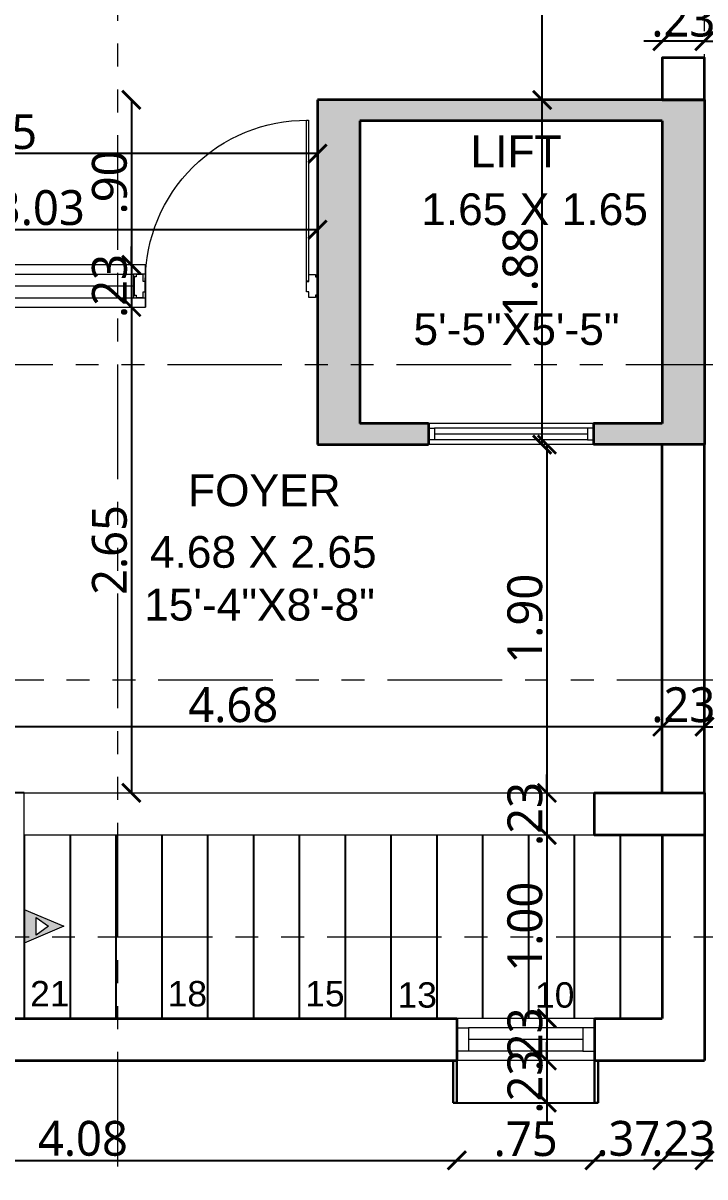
# Model space of a CAD drawing. Extents: x 2450 to 2649, y -7 to 131.
# Drawn here: x 2466.41 to 2470.13, y 1.09 to 7.38 of the extents above; entities that cross this region are included whole.
import ezdxf

# ---------------------------------------------------------------- set-up
doc = ezdxf.new("R2010")
doc.units = 0
doc.header["$MEASUREMENT"] = 0
doc.header["$PDMODE"] = 34
doc.linetypes.add('HIDDEN', pattern=[0.375, 0.25, -0.125])
doc.linetypes.add('PHANTOM2', pattern=[1.25, 0.625, -0.125, 0.125, -0.125, 0.125, -0.125])
for name, color, linetype, lineweight in [('COLUMN', 5, 'Continuous', 35), ('DIM.', 7, 'Continuous', 13), ('DOOR-WINDOW', 35, 'Continuous', 13), ('masonary', 1, 'Continuous', 30), ('SECTION LINE', 3, 'PHANTOM2', 5), ('stair', 154, 'Continuous', 25), ('TEXT(ROOM)', 240, 'Continuous', 15), ('TEXT-1', 7, 'Continuous', 9), ('WALL', 30, 'Continuous', 35), ('WINDOW-LINE', 25, 'Continuous', 9)]:
    doc.layers.add(name, color=color, linetype=linetype, lineweight=lineweight)
for name, color, linetype, lineweight, true_color in [('COLUMN FILLING', 7, 'Continuous', 9, 0xc0bba0), ('R.C.C PROJATION', 7, 'HIDDEN', 13, 0xa32900), ('WORKING DIM', 7, 'Continuous', 15, 0x292929)]:
    doc.layers.add(name, color=color, linetype=linetype, lineweight=lineweight, true_color=true_color)
doc.styles.add('ARIAL', font='arial.ttf')
doc.styles.get("Standard").update_dxf_attribs({"font": 'malgunsl.ttf'})
doc.dimstyles.new('R07', dxfattribs={"dimtxt": 0.19, "dimasz": 0.1, "dimexe": 0.18, "dimexo": 0.0625, "dimgap": 0.02, "dimtad": 1, "dimzin": 4, "dimdsep": 46, "dimtxsty": 'Standard', "dimblk": 'ARCHTICK', "dimcen": 0, "dimse1": 1, "dimse2": 1, "dimclrd": 256, "dimclre": 48, "dimclrt": 256, "dimadec": 0, "dimazin": 0, "dimtm": 1e-09, "dimtfac": 1, "dimtix": 1, "dimtmove": 1, "dimatfit": 3, "dimfxl": 0.18, "dimtolj": 1, "dimtzin": 0, "dimlwe": 15, "dimarcsym": 0})

# ---------------------------------------------------------------- blocks, each defined once
blk = doc.blocks.new('*U1894')
at = {"layer": 'WINDOW-LINE'}
for p, q in [((175536.9, -38798.44), (175536.9, -38728.01)), ((175545.9, -38798.44), (175545.9, -38728.01))]:
    blk.add_line(p, q, dxfattribs=at)
at = {"layer": 'WINDOW-LINE', "color": 35, "true_color": 0x9d754d}
for p, q in [((175538.9, -38795.94), (175538.9, -38730.51)), ((175543.9, -38795.94), (175543.9, -38730.51))]:
    blk.add_line(p, q, dxfattribs=at)
at = {"layer": 'WINDOW-LINE', "color": 4, "true_color": 0x24ffff}
blk.add_line((175541.4, -38795.94), (175541.4, -38730.51), dxfattribs=at)
at = {"layer": 'WINDOW-LINE'}
for points in [[(175536.9, -38728.01), (175545.9, -38728.01), (175545.9, -38728.01), (175536.9, -38728.01)], [(175536.9, -38798.44), (175545.9, -38798.44), (175545.9, -38798.44), (175536.9, -38798.44)]]:
    blk.add_lwpolyline(points, close=True, dxfattribs=at)
at = {"layer": 'WINDOW-LINE', "color": 35, "true_color": 0x9d754d}
for points in [[(175538.9, -38728.01), (175543.9, -38728.01), (175543.9, -38730.51), (175538.9, -38730.51)], [(175538.9, -38798.44), (175543.9, -38798.44), (175543.9, -38795.94), (175538.9, -38795.94)]]:
    blk.add_lwpolyline(points, close=True, dxfattribs=at)
blk = doc.blocks.new('*U1960')
at = {"layer": 'WINDOW-LINE'}
for p, q in [((175536.9, -38760.1), (175536.9, -38730.75)), ((175545.9, -38760.1), (175545.9, -38730.75))]:
    blk.add_line(p, q, dxfattribs=at)
at = {"layer": 'WINDOW-LINE', "color": 35, "true_color": 0x9d754d}
for p, q in [((175538.9, -38757.6), (175538.9, -38733.25)), ((175543.9, -38757.6), (175543.9, -38733.25))]:
    blk.add_line(p, q, dxfattribs=at)
at = {"layer": 'WINDOW-LINE', "color": 4, "true_color": 0x24ffff}
blk.add_line((175541.4, -38757.6), (175541.4, -38733.25), dxfattribs=at)
at = {"layer": 'WINDOW-LINE'}
for points in [[(175536.9, -38730.75), (175545.9, -38730.75), (175545.9, -38730.75), (175536.9, -38730.75)], [(175536.9, -38760.1), (175545.9, -38760.1), (175545.9, -38760.1), (175536.9, -38760.1)]]:
    blk.add_lwpolyline(points, close=True, dxfattribs=at)
at = {"layer": 'WINDOW-LINE', "color": 35, "true_color": 0x9d754d}
for points in [[(175538.9, -38730.75), (175543.9, -38730.75), (175543.9, -38733.25), (175538.9, -38733.25)], [(175538.9, -38760.1), (175543.9, -38760.1), (175543.9, -38757.6), (175538.9, -38757.6)]]:
    blk.add_lwpolyline(points, close=True, dxfattribs=at)
blk = doc.blocks.new('EEDFGHBT')
at = {"layer": 'TEXT(ROOM)', "true_color": 0xc7c8ca}
h = blk.add_hatch(color=9, dxfattribs=at)
h.dxf.hatch_style = 1
h.paths.add_polyline_path([(891.3597, 423.2148), (891.3119, 423.1489), (891.4075, 423.1489)], flags=16)
h.paths.add_polyline_path([(891.3597, 423.2988), (891.2682, 423.0833), (891.4512, 423.0833)])
at = {"layer": 'TEXT(ROOM)', "flags": 128}
for points in [[(891.3597, 423.2988), (891.2682, 423.0833), (891.4512, 423.0833)], [(891.3597, 423.2148), (891.3119, 423.1489), (891.4075, 423.1489)]]:
    blk.add_lwpolyline(points, close=True, dxfattribs=at)
blk = doc.blocks.new('*U84')
at = {"layer": 'DOOR-WINDOW'}
for points in [[(0.0492, 0.904), (0.0492, 0.0263), (0.0605, 0.0263), (0.0605, 0.904), (0.0492, 0.904)], [(0, 0.05), (0, -0.05), (0.0105, -0.05), (0.0105, -0.0625), (0.048, -0.0625), (0.048, -0.0313), (0.0605, -0.0313), (0.0605, 0.025), (0.048, 0.025), (0.048, 0.0625), (0.0105, 0.0625), (0.0105, 0.05)], [(1, 0.05), (1, -0.05), (0.9895, -0.05), (0.9895, -0.0625), (0.952, -0.0625), (0.952, -0.0313), (0.9395, -0.0313), (0.9395, 0.025), (0.952, 0.025), (0.952, 0.0625), (0.9895, 0.0625), (0.9895, 0.05)]]:
    blk.add_lwpolyline(points, close=True, dxfattribs=at)
blk.add_arc((0.0605, 0.025), 0.879, 360, 90.36666, dxfattribs=at)
blk = doc.blocks.new('*U1793')
at = {"layer": 'WINDOW-LINE'}
for p, q in [((92619.32, -11327.5), (92619.32, -11256.28)), ((92628.32, -11336.5), (92628.32, -11256.28)), ((92619.32, -11327.5), (92546.51, -11327.5)), ((92546.51, -11336.5), (92628.32, -11336.5))]:
    blk.add_line(p, q, dxfattribs=at)
at = {"layer": 'WINDOW-LINE', "color": 35, "true_color": 0x9d754d}
for p, q in [((92621.32, -11329.5), (92621.32, -11258.78)), ((92626.32, -11334.5), (92626.32, -11258.78)), ((92621.32, -11329.5), (92549.01, -11329.5)), ((92626.32, -11334.5), (92549.01, -11334.5))]:
    blk.add_line(p, q, dxfattribs=at)
at = {"layer": 'WINDOW-LINE', "color": 4, "true_color": 0x24ffff}
for p, q in [((92623.82, -11329.5), (92623.82, -11258.78)), ((92621.32, -11332), (92549.01, -11332))]:
    blk.add_line(p, q, dxfattribs=at)
at = {"layer": 'WINDOW-LINE'}
for points in [[(92628.32, -11256.28), (92619.32, -11256.28), (92619.32, -11256.28), (92628.32, -11256.28)], [(92546.51, -11327.5), (92546.51, -11336.5), (92546.51, -11336.5), (92546.51, -11327.5)], [(92619.32, -11327.5), (92619.32, -11327.5)]]:
    blk.add_lwpolyline(points, close=True, dxfattribs=at)
at = {"layer": 'WINDOW-LINE', "color": 35, "true_color": 0x9d754d}
for points in [[(92626.32, -11256.28), (92621.32, -11256.28), (92621.32, -11258.78), (92626.32, -11258.78)], [(92546.51, -11329.5), (92546.51, -11334.5), (92549.01, -11334.5), (92549.01, -11329.5)], [(92621.32, -11329.5), (92626.32, -11329.5), (92626.32, -11334.5), (92621.32, -11334.5)]]:
    blk.add_lwpolyline(points, close=True, dxfattribs=at)
blk = doc.blocks.new('_ArchTick')
at = {"color": 0, "linetype": 'ByBlock', "const_width": 0.15}
blk.add_lwpolyline([(-0.5, -0.5), (0.5, 0.5)], dxfattribs=at)
blk = doc.blocks.new('*D2986')
at = {"layer": 'DEFPOINTS', "color": 0, "transparency": 16777216}
for p in [(2468.0201, 5.0853), (2468.0201, 3.1853), (2469.2706, 3.1853)]:
    blk.add_point(p, dxfattribs=at)
at = {"layer": 'WORKING DIM', "lineweight": -2, "transparency": 16777216}
blk.add_line((2469.2706, 5.0853), (2469.2706, 3.1853), dxfattribs=at)
at = {"layer": 'WORKING DIM', "lineweight": -2, "transparency": 16777216, "xscale": 0.1, "yscale": 0.1, "zscale": 0.1}
for p, rotation in [((2469.2706, 5.0853), 90), ((2469.2706, 3.1853), 270)]:
    blk.add_blockref('_ArchTick', p, dxfattribs=dict(at, rotation=rotation))
at = {"layer": 'WORKING DIM', "transparency": 16777216, "insert": (2469.1518, 4.1353), "char_height": 0.19, "attachment_point": 5, "rotation": 90}
blk.add_mtext('\\A1;1.90', dxfattribs=at)
blk = doc.blocks.new('*D2987')
at = {"layer": 'DEFPOINTS', "color": 0, "transparency": 16777216}
for p in [(2468.0201, 3.1853), (2469.2706, 2.9553), (2469.5301, 2.9553)]:
    blk.add_point(p, dxfattribs=at)
at = {"layer": 'WORKING DIM', "lineweight": -2, "transparency": 16777216}
for p, q in [((2469.2706, 3.1853), (2469.2706, 3.2853)), ((2469.2706, 3.1853), (2469.2706, 2.9553)), ((2469.2706, 2.9553), (2469.2706, 2.8553))]:
    blk.add_line(p, q, dxfattribs=at)
at = {"layer": 'WORKING DIM', "lineweight": -2, "transparency": 16777216, "xscale": 0.1, "yscale": 0.1, "zscale": 0.1}
for p, rotation in [((2469.2706, 3.1853), 270), ((2469.2706, 2.9553), 90)]:
    blk.add_blockref('_ArchTick', p, dxfattribs=dict(at, rotation=rotation))
at = {"layer": 'WORKING DIM', "transparency": 16777216, "insert": (2469.1523, 3.0703), "char_height": 0.19, "attachment_point": 5, "rotation": 90}
blk.add_mtext('\\A1;.23', dxfattribs=at)
blk = doc.blocks.new('*D2988')
at = {"layer": 'DEFPOINTS', "color": 0, "transparency": 16777216}
for p in [(2469.5301, 2.9553), (2469.2706, 1.9553), (2469.5301, 1.9553)]:
    blk.add_point(p, dxfattribs=at)
at = {"layer": 'WORKING DIM', "lineweight": -2, "transparency": 16777216}
blk.add_line((2469.2706, 2.9553), (2469.2706, 1.9553), dxfattribs=at)
at = {"layer": 'WORKING DIM', "lineweight": -2, "transparency": 16777216, "xscale": 0.1, "yscale": 0.1, "zscale": 0.1}
for p, rotation in [((2469.2706, 2.9553), 90), ((2469.2706, 1.9553), 270)]:
    blk.add_blockref('_ArchTick', p, dxfattribs=dict(at, rotation=rotation))
at = {"layer": 'WORKING DIM', "transparency": 16777216, "insert": (2469.1518, 2.4553), "char_height": 0.19, "attachment_point": 5, "rotation": 90}
blk.add_mtext('\\A1;1.00', dxfattribs=at)
blk = doc.blocks.new('*D2989')
at = {"layer": 'DEFPOINTS', "color": 0, "transparency": 16777216}
for p in [(2469.5301, 1.9553), (2469.2706, 1.7253), (2469.5301, 1.7253)]:
    blk.add_point(p, dxfattribs=at)
at = {"layer": 'WORKING DIM', "lineweight": -2, "transparency": 16777216}
for p, q in [((2469.2706, 1.9553), (2469.2706, 2.0553)), ((2469.2706, 1.9553), (2469.2706, 1.7253)), ((2469.2706, 1.7253), (2469.2706, 1.6253))]:
    blk.add_line(p, q, dxfattribs=at)
at = {"layer": 'WORKING DIM', "lineweight": -2, "transparency": 16777216, "xscale": 0.1, "yscale": 0.1, "zscale": 0.1}
for p, rotation in [((2469.2706, 1.9553), 270), ((2469.2706, 1.7253), 90)]:
    blk.add_blockref('_ArchTick', p, dxfattribs=dict(at, rotation=rotation))
at = {"layer": 'WORKING DIM', "transparency": 16777216, "insert": (2469.1523, 1.8403), "char_height": 0.19, "attachment_point": 5, "rotation": 90}
blk.add_mtext('\\A1;.23', dxfattribs=at)
blk = doc.blocks.new('*D2990')
at = {"layer": 'DEFPOINTS', "color": 0, "transparency": 16777216}
for p in [(2469.5301, 1.7253), (2469.2706, 1.4953), (2469.5301, 1.4953)]:
    blk.add_point(p, dxfattribs=at)
at = {"layer": 'WORKING DIM', "lineweight": -2, "transparency": 16777216}
for p, q in [((2469.2706, 1.7253), (2469.2706, 1.8253)), ((2469.2706, 1.7253), (2469.2706, 1.4953)), ((2469.2706, 1.4953), (2469.2706, 1.3953))]:
    blk.add_line(p, q, dxfattribs=at)
at = {"layer": 'WORKING DIM', "lineweight": -2, "transparency": 16777216, "xscale": 0.1, "yscale": 0.1, "zscale": 0.1}
for p, rotation in [((2469.2706, 1.7253), 270), ((2469.2706, 1.4953), 90)]:
    blk.add_blockref('_ArchTick', p, dxfattribs=dict(at, rotation=rotation))
at = {"layer": 'WORKING DIM', "transparency": 16777216, "insert": (2469.1523, 1.6103), "char_height": 0.19, "attachment_point": 5, "rotation": 90}
blk.add_mtext('\\A1;.23', dxfattribs=at)
blk = doc.blocks.new('*D2992')
at = {"layer": 'DEFPOINTS', "color": 0, "transparency": 16777216}
for p in [(2464.7001, 1.8062), (2468.7801, 1.6962), (2468.7801, 1.181)]:
    blk.add_point(p, dxfattribs=at)
at = {"layer": 'WORKING DIM', "lineweight": -2, "transparency": 16777216}
blk.add_line((2464.7001, 1.181), (2468.7801, 1.181), dxfattribs=at)
at = {"layer": 'WORKING DIM', "lineweight": -2, "transparency": 16777216, "xscale": 0.1, "yscale": 0.1, "zscale": 0.1, "rotation": 180}
blk.add_blockref('_ArchTick', (2464.7001, 1.181), dxfattribs=at)
at = {"layer": 'WORKING DIM', "lineweight": -2, "transparency": 16777216, "xscale": 0.1, "yscale": 0.1, "zscale": 0.1}
blk.add_blockref('_ArchTick', (2468.7801, 1.181), dxfattribs=at)
at = {"layer": 'WORKING DIM', "transparency": 16777216, "insert": (2466.7401, 1.2993), "char_height": 0.19, "attachment_point": 5}
blk.add_mtext('\\A1;4.08', dxfattribs=at)
blk = doc.blocks.new('*D2993')
at = {"layer": 'DEFPOINTS', "color": 0, "transparency": 16777216}
for p in [(2468.7801, 1.6962), (2469.5301, 1.6912), (2469.5301, 1.181)]:
    blk.add_point(p, dxfattribs=at)
at = {"layer": 'WORKING DIM', "lineweight": -2, "transparency": 16777216}
blk.add_line((2468.7801, 1.181), (2469.5301, 1.181), dxfattribs=at)
at = {"layer": 'WORKING DIM', "lineweight": -2, "transparency": 16777216, "xscale": 0.1, "yscale": 0.1, "zscale": 0.1, "rotation": 180}
blk.add_blockref('_ArchTick', (2468.7801, 1.181), dxfattribs=at)
at = {"layer": 'WORKING DIM', "lineweight": -2, "transparency": 16777216, "xscale": 0.1, "yscale": 0.1, "zscale": 0.1}
blk.add_blockref('_ArchTick', (2469.5301, 1.181), dxfattribs=at)
at = {"layer": 'WORKING DIM', "transparency": 16777216, "insert": (2469.1551, 1.2977), "char_height": 0.19, "attachment_point": 5}
blk.add_mtext('\\A1;.75', dxfattribs=at)
blk = doc.blocks.new('*D2994')
at = {"layer": 'DEFPOINTS', "color": 0, "transparency": 16777216}
for p in [(2469.9001, 1.8062), (2469.5301, 1.6912), (2469.9001, 1.181)]:
    blk.add_point(p, dxfattribs=at)
at = {"layer": 'WORKING DIM', "lineweight": -2, "transparency": 16777216}
blk.add_line((2469.5301, 1.181), (2469.9001, 1.181), dxfattribs=at)
at = {"layer": 'WORKING DIM', "lineweight": -2, "transparency": 16777216, "xscale": 0.1, "yscale": 0.1, "zscale": 0.1, "rotation": 180}
blk.add_blockref('_ArchTick', (2469.5301, 1.181), dxfattribs=at)
at = {"layer": 'WORKING DIM', "lineweight": -2, "transparency": 16777216, "xscale": 0.1, "yscale": 0.1, "zscale": 0.1}
blk.add_blockref('_ArchTick', (2469.9001, 1.181), dxfattribs=at)
at = {"layer": 'WORKING DIM', "transparency": 16777216, "insert": (2469.7151, 1.2993), "char_height": 0.19, "attachment_point": 5}
blk.add_mtext('\\A1;.37', dxfattribs=at)
blk = doc.blocks.new('*D2995')
at = {"layer": 'DEFPOINTS', "color": 0, "transparency": 16777216}
for p in [(2469.9001, 1.8062), (2470.1301, 1.8062), (2470.1301, 1.181)]:
    blk.add_point(p, dxfattribs=at)
at = {"layer": 'WORKING DIM', "lineweight": -2, "transparency": 16777216}
for p, q in [((2469.9001, 1.181), (2469.8001, 1.181)), ((2469.9001, 1.181), (2470.1301, 1.181)), ((2470.1301, 1.181), (2470.2301, 1.181))]:
    blk.add_line(p, q, dxfattribs=at)
at = {"layer": 'WORKING DIM', "lineweight": -2, "transparency": 16777216, "xscale": 0.1, "yscale": 0.1, "zscale": 0.1}
blk.add_blockref('_ArchTick', (2469.9001, 1.181), dxfattribs=at)
at = {"layer": 'WORKING DIM', "lineweight": -2, "transparency": 16777216, "xscale": 0.1, "yscale": 0.1, "zscale": 0.1, "rotation": 180}
blk.add_blockref('_ArchTick', (2470.1301, 1.181), dxfattribs=at)
at = {"layer": 'WORKING DIM', "transparency": 16777216, "insert": (2470.0151, 1.2993), "char_height": 0.19, "attachment_point": 5}
blk.add_mtext('\\A1;.23', dxfattribs=at)
blk = doc.blocks.new('*D2996')
at = {"layer": 'DEFPOINTS', "color": 0, "transparency": 16777216}
for p in [(2469.9001, 3.5463), (2469.9001, 3.1853), (2470.1301, 3.1853)]:
    blk.add_point(p, dxfattribs=at)
at = {"layer": 'WORKING DIM', "lineweight": -2, "transparency": 16777216}
for p, q in [((2469.9001, 3.5463), (2469.8001, 3.5463)), ((2470.1301, 3.5463), (2469.9001, 3.5463)), ((2470.1301, 3.5463), (2470.2301, 3.5463))]:
    blk.add_line(p, q, dxfattribs=at)
at = {"layer": 'WORKING DIM', "lineweight": -2, "transparency": 16777216, "xscale": 0.1, "yscale": 0.1, "zscale": 0.1}
blk.add_blockref('_ArchTick', (2469.9001, 3.5463), dxfattribs=at)
at = {"layer": 'WORKING DIM', "lineweight": -2, "transparency": 16777216, "xscale": 0.1, "yscale": 0.1, "zscale": 0.1, "rotation": 180}
blk.add_blockref('_ArchTick', (2470.1301, 3.5463), dxfattribs=at)
at = {"layer": 'WORKING DIM', "transparency": 16777216, "insert": (2470.0151, 3.6646), "char_height": 0.19, "attachment_point": 5}
blk.add_mtext('\\A1;.23', dxfattribs=at)
blk = doc.blocks.new('*D2997')
at = {"layer": 'DEFPOINTS', "color": 0, "transparency": 16777216}
for p in [(2465.2201, 3.5463), (2465.2201, 3.1853), (2469.9001, 3.1853)]:
    blk.add_point(p, dxfattribs=at)
at = {"layer": 'WORKING DIM', "lineweight": -2, "transparency": 16777216}
blk.add_line((2469.9001, 3.5463), (2465.2201, 3.5463), dxfattribs=at)
at = {"layer": 'WORKING DIM', "lineweight": -2, "transparency": 16777216, "xscale": 0.1, "yscale": 0.1, "zscale": 0.1, "rotation": 180}
blk.add_blockref('_ArchTick', (2465.2201, 3.5463), dxfattribs=at)
at = {"layer": 'WORKING DIM', "lineweight": -2, "transparency": 16777216, "xscale": 0.1, "yscale": 0.1, "zscale": 0.1}
blk.add_blockref('_ArchTick', (2469.9001, 3.5463), dxfattribs=at)
at = {"layer": 'WORKING DIM', "transparency": 16777216, "insert": (2467.5601, 3.6646), "char_height": 0.19, "attachment_point": 5}
blk.add_mtext('\\A1;4.68', dxfattribs=at)
blk = doc.blocks.new('*D3000')
at = {"layer": 'DEFPOINTS', "color": 0, "transparency": 16777216}
for p in [(2469.245, 6.9653), (2470.1301, 6.9653), (2470.1301, 5.0853)]:
    blk.add_point(p, dxfattribs=at)
at = {"layer": 'WORKING DIM', "lineweight": -2, "transparency": 16777216}
blk.add_line((2469.245, 5.0853), (2469.245, 6.9653), dxfattribs=at)
at = {"layer": 'WORKING DIM', "lineweight": -2, "transparency": 16777216, "xscale": 0.1, "yscale": 0.1, "zscale": 0.1}
for p, rotation in [((2469.245, 6.9653), 90), ((2469.245, 5.0853), 270)]:
    blk.add_blockref('_ArchTick', p, dxfattribs=dict(at, rotation=rotation))
at = {"layer": 'WORKING DIM', "transparency": 16777216, "insert": (2469.1262, 6.0253), "char_height": 0.19, "attachment_point": 5, "rotation": 90}
blk.add_mtext('\\A1;1.88', dxfattribs=at)
blk = doc.blocks.new('*D3001')
at = {"layer": 'DEFPOINTS', "color": 0, "transparency": 16777216}
for p in [(2469.9001, 7.2859), (2469.9001, 7.1953), (2470.1301, 7.1953)]:
    blk.add_point(p, dxfattribs=at)
at = {"layer": 'WORKING DIM', "lineweight": -2, "transparency": 16777216}
for p, q in [((2469.9001, 7.2859), (2469.8001, 7.2859)), ((2470.1301, 7.2859), (2469.9001, 7.2859)), ((2470.1301, 7.2859), (2470.2301, 7.2859))]:
    blk.add_line(p, q, dxfattribs=at)
at = {"layer": 'WORKING DIM', "lineweight": -2, "transparency": 16777216, "xscale": 0.1, "yscale": 0.1, "zscale": 0.1}
blk.add_blockref('_ArchTick', (2469.9001, 7.2859), dxfattribs=at)
at = {"layer": 'WORKING DIM', "lineweight": -2, "transparency": 16777216, "xscale": 0.1, "yscale": 0.1, "zscale": 0.1, "rotation": 180}
blk.add_blockref('_ArchTick', (2470.1301, 7.2859), dxfattribs=at)
at = {"layer": 'WORKING DIM', "transparency": 16777216, "insert": (2470.0151, 7.4042), "char_height": 0.19, "attachment_point": 5}
blk.add_mtext('\\A1;.23', dxfattribs=at)
blk = doc.blocks.new('*D3002')
at = {"layer": 'DEFPOINTS', "color": 0, "transparency": 16777216}
for p in [(2469.9001, 7.1953), (2469.9001, 6.9653), (2470.4399, 6.9653)]:
    blk.add_point(p, dxfattribs=at)
at = {"layer": 'WORKING DIM', "lineweight": -2, "transparency": 16777216}
for p, q in [((2470.4399, 7.1953), (2470.4399, 7.2953)), ((2470.4399, 7.1953), (2470.4399, 6.9653)), ((2470.4399, 6.9653), (2470.4399, 6.8653))]:
    blk.add_line(p, q, dxfattribs=at)
at = {"layer": 'WORKING DIM', "lineweight": -2, "transparency": 16777216, "xscale": 0.1, "yscale": 0.1, "zscale": 0.1}
for p, rotation in [((2470.4399, 7.1953), 270), ((2470.4399, 6.9653), 90)]:
    blk.add_blockref('_ArchTick', p, dxfattribs=dict(at, rotation=rotation))
at = {"layer": 'WORKING DIM', "transparency": 16777216, "insert": (2470.3216, 7.0803), "char_height": 0.19, "attachment_point": 5, "rotation": 90}
blk.add_mtext('\\A1;.23', dxfattribs=at)
blk = doc.blocks.new('*D3003')
at = {"layer": 'DEFPOINTS', "color": 0, "transparency": 16777216}
for p in [(2468.2501, 10.2353), (2469.245, 10.2353), (2468.2501, 6.9653)]:
    blk.add_point(p, dxfattribs=at)
at = {"layer": 'WORKING DIM', "lineweight": -2, "transparency": 16777216}
blk.add_line((2469.245, 6.9653), (2469.245, 10.2353), dxfattribs=at)
at = {"layer": 'WORKING DIM', "lineweight": -2, "transparency": 16777216, "xscale": 0.1, "yscale": 0.1, "zscale": 0.1}
for p, rotation in [((2469.245, 10.2353), 90), ((2469.245, 6.9653), 270)]:
    blk.add_blockref('_ArchTick', p, dxfattribs=dict(at, rotation=rotation))
at = {"layer": 'WORKING DIM', "transparency": 16777216, "insert": (2469.1267, 8.6003), "char_height": 0.19, "attachment_point": 5, "rotation": 90}
blk.add_mtext('\\A1;3.27', dxfattribs=at)
blk = doc.blocks.new('*D3007')
at = {"layer": 'DEFPOINTS', "color": 0, "transparency": 16777216}
for p in [(2464.4701, 1.7253), (2470.1301, 1.7253), (2470.1301, 0.6489)]:
    blk.add_point(p, dxfattribs=at)
at = {"layer": 'WORKING DIM', "lineweight": -2, "transparency": 16777216}
blk.add_line((2464.4701, 0.6489), (2470.1301, 0.6489), dxfattribs=at)
at = {"layer": 'WORKING DIM', "lineweight": -2, "transparency": 16777216, "xscale": 0.1, "yscale": 0.1, "zscale": 0.1, "rotation": 180}
blk.add_blockref('_ArchTick', (2464.4701, 0.6489), dxfattribs=at)
at = {"layer": 'WORKING DIM', "lineweight": -2, "transparency": 16777216, "xscale": 0.1, "yscale": 0.1, "zscale": 0.1}
blk.add_blockref('_ArchTick', (2470.1301, 0.6489), dxfattribs=at)
at = {"layer": 'WORKING DIM', "transparency": 16777216, "insert": (2467.3001, 0.7672), "char_height": 0.19, "attachment_point": 5}
blk.add_mtext('\\A1;5.66', dxfattribs=at)
blk = doc.blocks.new('*D3008')
at = {"layer": 'DEFPOINTS', "color": 0, "transparency": 16777216}
for p in [(2468.0201, 6.2579), (2464.9901, 6.0653), (2468.0201, 6.0653)]:
    blk.add_point(p, dxfattribs=at)
at = {"layer": 'WORKING DIM', "lineweight": -2, "transparency": 16777216}
blk.add_line((2464.9901, 6.2579), (2468.0201, 6.2579), dxfattribs=at)
at = {"layer": 'WORKING DIM', "lineweight": -2, "transparency": 16777216, "xscale": 0.1, "yscale": 0.1, "zscale": 0.1, "rotation": 180}
blk.add_blockref('_ArchTick', (2464.9901, 6.2579), dxfattribs=at)
at = {"layer": 'WORKING DIM', "lineweight": -2, "transparency": 16777216, "xscale": 0.1, "yscale": 0.1, "zscale": 0.1}
blk.add_blockref('_ArchTick', (2468.0201, 6.2579), dxfattribs=at)
at = {"layer": 'WORKING DIM', "transparency": 16777216, "insert": (2466.5051, 6.3762), "char_height": 0.19, "attachment_point": 5}
blk.add_mtext('\\A1;3.03', dxfattribs=at)
blk = doc.blocks.new('*D3010')
at = {"layer": 'DEFPOINTS', "color": 0, "transparency": 16777216}
for p in [(2464.4701, 6.9653), (2468.0201, 6.9653), (2464.4701, 6.6722)]:
    blk.add_point(p, dxfattribs=at)
at = {"layer": 'WORKING DIM', "lineweight": -2, "transparency": 16777216}
blk.add_line((2468.0201, 6.6722), (2464.4701, 6.6722), dxfattribs=at)
at = {"layer": 'WORKING DIM', "lineweight": -2, "transparency": 16777216, "xscale": 0.1, "yscale": 0.1, "zscale": 0.1, "rotation": 180}
blk.add_blockref('_ArchTick', (2464.4701, 6.6722), dxfattribs=at)
at = {"layer": 'WORKING DIM', "lineweight": -2, "transparency": 16777216, "xscale": 0.1, "yscale": 0.1, "zscale": 0.1}
blk.add_blockref('_ArchTick', (2468.0201, 6.6722), dxfattribs=at)
at = {"layer": 'WORKING DIM', "transparency": 16777216, "insert": (2466.2451, 6.7905), "char_height": 0.19, "attachment_point": 5}
blk.add_mtext('\\A1;3.55', dxfattribs=at)
blk = doc.blocks.new('*D3011')
at = {"layer": 'DEFPOINTS', "color": 0, "transparency": 16777216}
for p in [(2468.0201, 6.9653), (2467.0045, 6.0653), (2467.0806, 6.0653)]:
    blk.add_point(p, dxfattribs=at)
at = {"layer": 'WORKING DIM', "lineweight": -2, "transparency": 16777216}
blk.add_line((2467.0045, 6.9653), (2467.0045, 6.0653), dxfattribs=at)
at = {"layer": 'WORKING DIM', "lineweight": -2, "transparency": 16777216, "xscale": 0.1, "yscale": 0.1, "zscale": 0.1}
for p, rotation in [((2467.0045, 6.9653), 90), ((2467.0045, 6.0653), 270)]:
    blk.add_blockref('_ArchTick', p, dxfattribs=dict(at, rotation=rotation))
at = {"layer": 'WORKING DIM', "transparency": 16777216, "insert": (2466.8862, 6.5153), "char_height": 0.19, "attachment_point": 5, "rotation": 90}
blk.add_mtext('\\A1;.90', dxfattribs=at)
blk = doc.blocks.new('*D3012')
at = {"layer": 'DEFPOINTS', "color": 0, "transparency": 16777216}
for p in [(2467.0806, 6.0653), (2467.0045, 5.8353), (2467.0806, 5.8353)]:
    blk.add_point(p, dxfattribs=at)
at = {"layer": 'WORKING DIM', "lineweight": -2, "transparency": 16777216}
for p, q in [((2467.0045, 6.0653), (2467.0045, 6.1653)), ((2467.0045, 6.0653), (2467.0045, 5.8353)), ((2467.0045, 5.8353), (2467.0045, 5.7353))]:
    blk.add_line(p, q, dxfattribs=at)
at = {"layer": 'WORKING DIM', "lineweight": -2, "transparency": 16777216, "xscale": 0.1, "yscale": 0.1, "zscale": 0.1}
for p, rotation in [((2467.0045, 6.0653), 270), ((2467.0045, 5.8353), 90)]:
    blk.add_blockref('_ArchTick', p, dxfattribs=dict(at, rotation=rotation))
at = {"layer": 'WORKING DIM', "transparency": 16777216, "insert": (2466.8862, 5.9503), "char_height": 0.19, "attachment_point": 5, "rotation": 90}
blk.add_mtext('\\A1;.23', dxfattribs=at)
blk = doc.blocks.new('*D3013')
at = {"layer": 'DEFPOINTS', "color": 0, "transparency": 16777216}
for p in [(2467.0806, 5.8353), (2467.0045, 3.1853), (2467.0806, 3.1853)]:
    blk.add_point(p, dxfattribs=at)
at = {"layer": 'WORKING DIM', "lineweight": -2, "transparency": 16777216}
blk.add_line((2467.0045, 5.8353), (2467.0045, 3.1853), dxfattribs=at)
at = {"layer": 'WORKING DIM', "lineweight": -2, "transparency": 16777216, "xscale": 0.1, "yscale": 0.1, "zscale": 0.1}
for p, rotation in [((2467.0045, 5.8353), 90), ((2467.0045, 3.1853), 270)]:
    blk.add_blockref('_ArchTick', p, dxfattribs=dict(at, rotation=rotation))
at = {"layer": 'WORKING DIM', "transparency": 16777216, "insert": (2466.8862, 4.5103), "char_height": 0.19, "attachment_point": 5, "rotation": 90}
blk.add_mtext('\\A1;2.65', dxfattribs=at)

msp = doc.modelspace()

# ---------------------------------------------------------------- hatches: boundary and pattern name
at = {"layer": 'COLUMN FILLING'}
h = msp.add_hatch(color=256, dxfattribs=at)
h.dxf.hatch_style = 1
h.paths.add_polyline_path([(2469.5251, 5.2003), (2469.5251, 5.0853), (2470.1301, 5.0853), (2470.1301, 6.9653), (2468.0201, 6.9653), (2468.0201, 5.0853), (2468.6251, 5.0853), (2468.6251, 5.2003), (2468.2501, 5.2003), (2468.2501, 6.8503), (2469.9001, 6.8503), (2469.9001, 5.2003)])

# ---------------------------------------------------------------- linework, layer by layer
at = {"layer": 'COLUMN', "ltscale": 10}
for p, q in [((2468.0201, 6.9653), (2468.0201, 5.0853)), ((2470.1301, 6.9653), (2468.0201, 6.9653)), ((2470.1301, 6.9653), (2470.1301, 5.0853)), ((2468.2501, 6.8503), (2468.2501, 5.2003)), ((2469.9001, 6.8503), (2468.2501, 6.8503)), ((2469.9001, 6.8503), (2469.9001, 5.2003)), ((2468.6251, 5.2003), (2468.2501, 5.2003)), ((2468.6251, 5.2003), (2468.6251, 5.0853)), ((2469.9001, 5.2003), (2469.5251, 5.2003)), ((2469.5251, 5.2003), (2469.5251, 5.0853)), ((2468.0201, 5.0853), (2468.6251, 5.0853)), ((2470.1301, 5.0853), (2469.5251, 5.0853))]:
    msp.add_line(p, q, dxfattribs=at)
at = {"layer": 'COLUMN'}
msp.add_lwpolyline([(2470.1301, 3.1853), (2470.1301, 2.9553), (2469.5301, 2.9553), (2469.5301, 3.1853)], close=True, dxfattribs=at)
at = {"layer": 'DOOR-WINDOW'}
msp.add_lwpolyline([(2466.4201, 3.1853), (2469.5301, 3.1853), (2469.5301, 2.9553), (2466.4201, 2.9553)], close=True, dxfattribs=at)
at = {"layer": 'masonary', "color": 190}
for p, q in [((2468.7601, 1.4953), (2468.7601, 1.7253)), ((2468.7801, 1.7253), (2468.7801, 1.4953)), ((2469.5301, 1.7253), (2469.5301, 1.4953)), ((2469.5501, 1.4953), (2469.5501, 1.7253)), ((2468.7801, 1.4953), (2468.7601, 1.4953)), ((2469.5301, 1.4953), (2469.5501, 1.4953))]:
    msp.add_line(p, q, dxfattribs=at)
at = {"layer": 'masonary', "color": 190, "lineweight": 25}
msp.add_line((2468.7801, 1.4953), (2469.5301, 1.4953), dxfattribs=at)
at = {"layer": 'R.C.C PROJATION'}
msp.add_line((2470.1301, 6.9653), (2470.1301, 10.2353), dxfattribs=at)
at = {"layer": 'SECTION LINE'}
for points in [[(2468.1987, -6.3529), (2466.9311, -6.3529), (2466.9311, 17.9464), (2467.9913, 17.9464)], [(2450.9507, 6.3953), (2450.9507, 5.5225), (2477.4606, 5.5225), (2477.4606, 6.4034)], [(2450.9014, 4.6757), (2450.9014, 3.8029), (2477.4113, 3.8029), (2477.4113, 4.6838)], [(2477.4468, 2.9413), (2477.4468, 2.3978), (2450.9229, 2.3978), (2450.9229, 3.1335)]]:
    msp.add_lwpolyline(points, dxfattribs=at)
at = {"layer": 'stair'}
for p, q in [((2466.4201, 3.1853), (2465.2201, 3.1853)), ((2466.4201, 2.9553), (2466.4201, 1.9553)), ((2466.6701, 2.9553), (2466.6701, 1.9553)), ((2466.9201, 2.9553), (2466.9201, 1.9553)), ((2467.1701, 2.9553), (2467.1701, 1.9553)), ((2467.4201, 2.9553), (2467.4201, 1.9553)), ((2467.6701, 2.9553), (2467.6701, 1.9553)), ((2467.9201, 2.9553), (2467.9201, 1.9553)), ((2468.1701, 2.9553), (2468.1701, 1.9553)), ((2468.4201, 2.9553), (2468.4201, 1.9553)), ((2468.6701, 2.9553), (2468.6701, 1.9553)), ((2468.9201, 2.9553), (2468.9201, 1.9553)), ((2469.1701, 2.9553), (2469.1701, 1.9553)), ((2469.4201, 2.9553), (2469.4201, 1.9553)), ((2469.6701, 2.9553), (2469.6701, 1.9553))]:
    msp.add_line(p, q, dxfattribs=at)
at = {"layer": 'WALL'}
for p, q in [((2469.9001, 3.1853), (2469.9001, 5.0853)), ((2470.1301, 3.1853), (2470.1301, 5.0853)), ((2469.5301, 3.1853), (2470.1301, 3.1853)), ((2469.9001, 2.9553), (2469.9001, 1.9553)), ((2470.1301, 2.9553), (2470.1301, 1.7253)), ((2464.7001, 1.9553), (2468.7801, 1.9553)), ((2468.7801, 1.9553), (2468.7801, 1.7253)), ((2469.5301, 1.9553), (2469.9001, 1.9553)), ((2469.5301, 1.9553), (2469.5301, 1.7253)), ((2464.4701, 1.7253), (2468.7801, 1.7253)), ((2469.5301, 1.7253), (2470.1301, 1.7253))]:
    msp.add_line(p, q, dxfattribs=at)
msp.add_lwpolyline([(2469.9001, 6.9653), (2470.1301, 6.9653), (2470.1301, 7.1953), (2469.9001, 7.1953)], close=True, dxfattribs=at)

# ---------------------------------------------------------------- block references
at = {"layer": 'DIM.', "xscale": 0.02555555555585603, "yscale": 0.02555555555585603, "zscale": 0.02555555555585603, "rotation": 180}
msp.add_blockref('*U1793', (4832.1582, -283.6453), dxfattribs=at)
at = {"layer": 'DOOR-WINDOW', "rotation": 90}
for name, p, xscale, yscale, zscale in [('*U1894', (1973.7672, -2237.8861), 0.01277777777776385, 0.01277777777776385, 0.01277777777776385), ('*U1960', (1478.9943, -4484.2176), 0.02555555555552771, 0.02555555555552771, 0.02555555555552771)]:
    msp.add_blockref(name, p, dxfattribs=dict(at, xscale=xscale, yscale=yscale, zscale=zscale))
at = {"layer": 'TEXT(ROOM)', "ltscale": 20, "xscale": -1, "rotation": 270}
msp.add_blockref('EEDFGHBT', (2043.3368, -888.9019), dxfattribs=at)
at = {"layer": 'WINDOW-LINE', "xscale": -1}
msp.add_blockref('*U84', (2468.0201, 5.9503), dxfattribs=at)

# ---------------------------------------------------------------- texts
at = {"layer": 'TEXT-1', "color": 18, "ltscale": 10, "true_color": 0x000000, "width": 1.998194, "attachment_point": 1, "style": 'ARIAL'}
for s, insert, char_height in [('\\A1;LIFT', (2468.8538, 6.7714), 0.17311), ('\\A1;1.65 X 1.65', (2468.585, 6.4554), 0.173107), ('\\A1;FOYER', (2467.3131, 4.9223), 0.17311), ('\\A1;4.68 X 2.65', (2467.1052, 4.5864), 0.173107)]:
    msp.add_mtext(s, dxfattribs=dict(at, insert=insert, char_height=char_height))
at = {"layer": 'TEXT-1', "color": 146, "ltscale": 10, "true_color": 0x105689, "char_height": 0.173107, "width": 1.998194, "attachment_point": 1, "style": 'ARIAL'}
for s, insert in [('\\A1;5\'-5"X5\'-5"', (2468.543, 5.8018)), ('\\A1;15\'-4"X8\'-8"', (2467.0741, 4.2985))]:
    msp.add_mtext(s, dxfattribs=dict(at, insert=insert))
at = {"layer": 'TEXT-1', "color": 11, "ltscale": 10, "true_color": 0xf27172, "char_height": 0.13849, "width": 0.080039, "attachment_point": 1, "style": 'ARIAL'}
for s, insert in [('\\A1;21', (2466.4522, 2.1593)), ('\\A1;18', (2467.2022, 2.1593)), ('\\A1;15', (2467.9522, 2.1593)), ('\\A1;13', (2468.4558, 2.1524)), ('\\A1;10', (2469.2058, 2.1524))]:
    msp.add_mtext(s, dxfattribs=dict(at, insert=insert))

# ---------------------------------------------------------------- dimensions: what is measured, and where the dimension line sits
at = {"layer": 'WORKING DIM'}
for base, p1, p2, picture, middle in [((2469.245, 10.2353), (2468.2501, 6.9653), (2468.2501, 10.2353), '*D3003', (2469.1267, 8.6003)), ((2470.4399, 6.9653), (2469.9001, 7.1953), (2469.9001, 6.9653), '*D3002', (2470.3216, 7.0803)), ((2467.0045, 6.0653), (2468.0201, 6.9653), (2467.0806, 6.0653), '*D3011', (2466.8862, 6.5153)), ((2469.245, 6.9653), (2470.1301, 5.0853), (2470.1301, 6.9653), '*D3000', (2469.1262, 6.0253)), ((2467.0045, 5.8353), (2467.0806, 6.0653), (2467.0806, 5.8353), '*D3012', (2466.8862, 5.9503)), ((2467.0045, 3.1853), (2467.0806, 5.8353), (2467.0806, 3.1853), '*D3013', (2466.8862, 4.5103)), ((2469.2706, 3.1853), (2468.0201, 5.0853), (2468.0201, 3.1853), '*D2986', (2469.1518, 4.1353)), ((2469.2706, 2.9553), (2468.0201, 3.1853), (2469.5301, 2.9553), '*D2987', (2469.1523, 3.0703)), ((2469.2706, 1.9553), (2469.5301, 2.9553), (2469.5301, 1.9553), '*D2988', (2469.1518, 2.4553)), ((2469.2706, 1.7253), (2469.5301, 1.9553), (2469.5301, 1.7253), '*D2989', (2469.1523, 1.8403)), ((2469.2706, 1.4953), (2469.5301, 1.7253), (2469.5301, 1.4953), '*D2990', (2469.1523, 1.6103))]:
    dim = msp.add_linear_dim(base=base, p1=p1, p2=p2, angle=90, dimstyle='R07', override={"dimpost": '\\X'}, dxfattribs=at)
    dim.commit()
    dim.dimension.update_dxf_attribs({"geometry": picture, "text_midpoint": middle})
for base, p1, p2, picture, middle in [((2469.9001, 7.2859), (2470.1301, 7.1953), (2469.9001, 7.1953), '*D3001', (2470.0151, 7.4042)), ((2464.4701, 6.6722), (2468.0201, 6.9653), (2464.4701, 6.9653), '*D3010', (2466.2451, 6.7905)), ((2468.0201, 6.2579), (2464.9901, 6.0653), (2468.0201, 6.0653), '*D3008', (2466.5051, 6.3762)), ((2465.2201, 3.5463), (2469.9001, 3.1853), (2465.2201, 3.1853), '*D2997', (2467.5601, 3.6646)), ((2469.9001, 3.5463), (2470.1301, 3.1853), (2469.9001, 3.1853), '*D2996', (2470.0151, 3.6646)), ((2468.7801, 1.181), (2464.7001, 1.8062), (2468.7801, 1.6962), '*D2992', (2466.7401, 1.2993)), ((2469.9001, 1.181), (2469.5301, 1.6912), (2469.9001, 1.8062), '*D2994', (2469.7151, 1.2993)), ((2470.1301, 1.181), (2469.9001, 1.8062), (2470.1301, 1.8062), '*D2995', (2470.0151, 1.2993)), ((2470.1301, 0.6489), (2464.4701, 1.7253), (2470.1301, 1.7253), '*D3007', (2467.3001, 0.7672)), ((2469.5301, 1.181), (2468.7801, 1.6962), (2469.5301, 1.6912), '*D2993', (2469.1551, 1.2977))]:
    dim = msp.add_linear_dim(base=base, p1=p1, p2=p2, dimstyle='R07', override={"dimpost": '\\X'}, dxfattribs=at)
    dim.commit()
    dim.dimension.update_dxf_attribs({"geometry": picture, "text_midpoint": middle})

doc.saveas('drawing.dxf')
